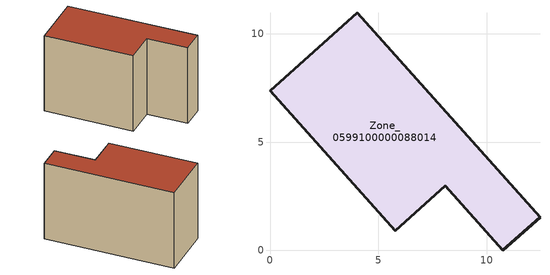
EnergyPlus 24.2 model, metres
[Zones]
Zone_0599100000088014
 floor ground (C_G): 0,7.38 4.02,10.98 12.46,1.53 10.75,0 8.08,2.98 5.78,0.91 z0
 wall outside (C_F): 4.02,10.98 0,7.38 5.78,0.91 8.08,2.98 10.75,0 12.46,1.53 4.02,10.98 z0:7.99
 roof outside (C_R): 12.46,1.53 4.02,10.98 0,7.38 5.78,0.91 8.08,2.98 10.75,0 z7.99
[BUILDING]
Pand.0599100000088014: North Axis=0; Terrain=City; Loads Convergence Tolerance Value=0.04; Temperature Convergence Tolerance Value=0.4; Solar Distribution=FullExterior; Maximum Number of Warmup Days=25; Minimum Number of Warmup Days=1
[Site:Location]
Rotterdam.The.Hague.AP_ZH_NLD Design_Conditions: Latitude=51.96; Longitude=4.45; Time Zone=1; Elevation=-4.5
[SITE:GROUNDTEMPERATURE:BUILDINGSURFACE]
18, 18, 18, 18, 18, 18, 18, 18, 18, 18, 18, 18
[MATERIAL] Thermal Absorptance=0.9; Solar Absorptance=0.7; Visible Absorptance=0.7
Name | Roughness | Thickness | Conductivity | Density | Specific Heat
G.TI.1975-1991 | MediumSmooth | 0.15 | 0.288461 | 540 | 1210
F.TI.1975-1991 | Rough | 0.3 | 0.230769 | 1920 | 840
R.TI.1975-1991 | MediumRough | 0.2 | 0.153846 | 1500 | 1000
[CONSTRUCTION]
C_G: G.TI.1975-1991
C_F: F.TI.1975-1991
C_R: R.TI.1975-1991
[ZONE]
Zone_0599100000088014: Type=1; Multiplier=1; Ceiling Height=Autocalculate; Volume=Autocalculate; Floor Area=autocalculate; Part of Total Floor Area=Yes
[ZONEINFILTRATION:DESIGNFLOWRATE]
Infil_Zone_0599100000088014: Zone or ZoneList or Space or SpaceList=Zone_0599100000088014; Schedule=AlwaysOn; Design Flow Rate Calculation Method=Flow/Area; Flow Rate per Floor Area=0.003; Constant Term Coefficient=1; Temperature Term Coefficient=0; Velocity Term Coefficient=0; Velocity Squared Term Coefficient=0
[HVACTEMPLATE:ZONE:IDEALLOADSAIRSYSTEM]
Zone_0599100000088014: Maximum Heating Supply Air Temperature=50; Minimum Cooling Supply Air Temperature=13; Maximum Heating Supply Air Humidity Ratio=0.0156; Minimum Cooling Supply Air Humidity Ratio=0.0077; Heating Limit=NoLimit; Cooling Limit=NoLimit; Dehumidification Control Type=ConstantSensibleHeatRatio; Cooling Sensible Heat Ratio=0.7; Dehumidification Setpoint=60; Humidification Control Type=None; Humidification Setpoint=30; Outdoor Air Method=None; Outdoor Air Flow Rate per Person=0.00944; Outdoor Air Flow Rate per Zone Floor Area=0; Outdoor Air Flow Rate per Zone=0; Demand Controlled Ventilation Type=None; Outdoor Air Economizer Type=NoEconomizer; Heat Recovery Type=None; Sensible Heat Recovery Effectiveness=0.7; Latent Heat Recovery Effectiveness=0.65
[ZONECONTROL:THERMOSTAT]
ThermostatControl_Zone_0599100000088014: Zone or ZoneList=Zone_0599100000088014; Control Type Schedule=DualSetpointControlType; Control 1=Thermostat_Zone_0599100000088014; Temperature Difference Between Cutout And Setpoint=0
[THERMOSTATSETPOINT:DUALSETPOINT]
Thermostat_Zone_0599100000088014: Heating Setpoint Temperature Schedule=HeatingSetpoint_Zone_0599100000088014; Cooling Setpoint Temperature Schedule=CoolingSetpoint_Zone_0599100000088014
[SCHEDULE:COMPACT]
HeatingSetpoint_Zone_0599100000088014: Through: 12/31, For: AllDays, Until: 24:00, 21
CoolingSetpoint_Zone_0599100000088014: Through: 12/31, For: AllDays, Until: 24:00, 24
DualSetpointControlType: Through: 12/31, For: AllDays, Until: 24:00, 4
AlwaysOn: Through: 12/31, For: AllDays, Until: 24:00, 1
